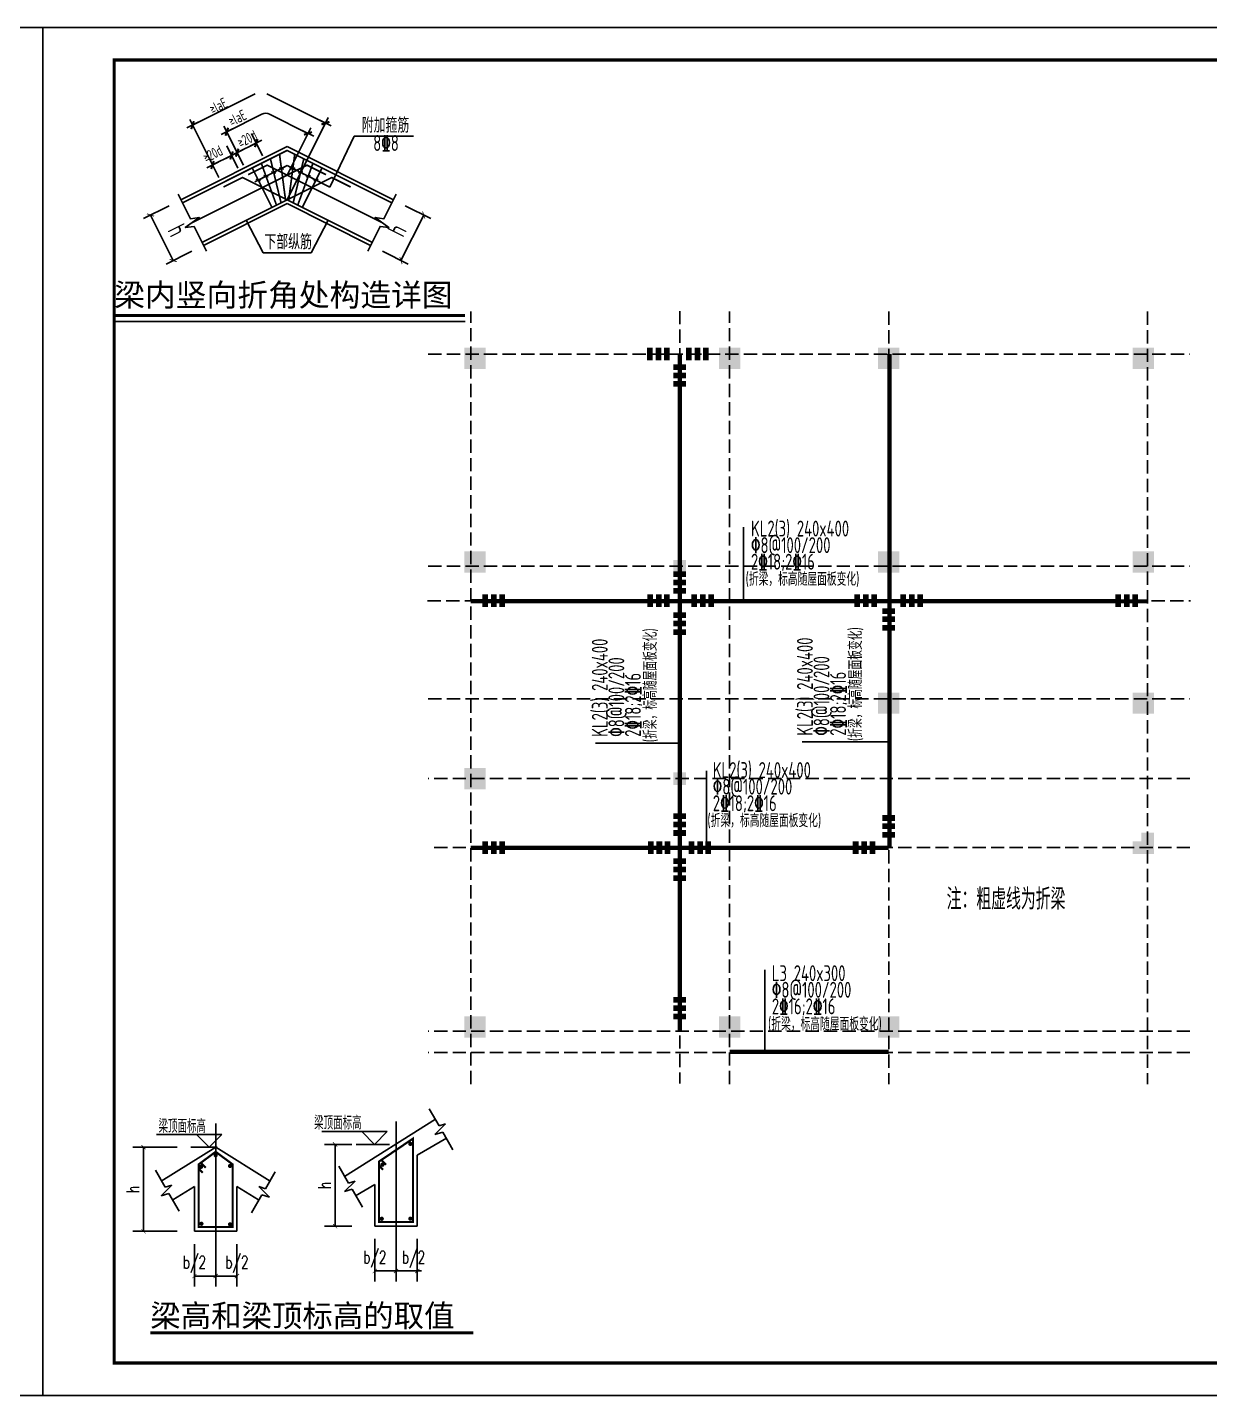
# Model space of a CAD drawing. Header units: millimetres. Extents: x -807114 to 558292, y -468455 to -61603.
# Drawn here: x 259464 to 281754, y -254641 to -228857 of the extents above; entities that cross this region are included whole.
import ezdxf
from ezdxf.enums import TextEntityAlignment as Align

# ---------------------------------------------------------------- set-up
doc = ezdxf.new("R2010")
doc.units = ezdxf.units.MM
doc.header["$LTSCALE"] = 1000
for name, pattern in [('5', [60.999999, 47.999999, -6, 1, -6]), ('DASH', [0.35, 0.25, -0.1]), ('DOTE', [2.42, 2, -0.2, 0.02, -0.2])]:
    doc.linetypes.add(name, pattern=pattern)
for name, color, linetype in [('2-OTHER', 7, 'Continuous'), ('AXIS', 3, 'Continuous'), ('DIM_SYMB', 3, 'Continuous'), ('DOTE', 8, 'DOTE'), ('lead', 3, 'Continuous'), ('PUB_DIM', 3, 'Continuous'), ('PUB_TEXT', 3, 'Continuous'), ('PUB_TITLE', 4, 'Continuous'), ('S_BEAMDIMMASS', 2, 'Continuous'), ('STEEL', 1, 'Continuous'), ('text1', 22, 'Continuous'), ('WALL', 9, 'Continuous'), ('XX', 8, 'Continuous'), ('建-轴', 1, 'Continuous'), ('梁集中标注', 2, 'Continuous')]:
    doc.layers.add(name, color=color, linetype=linetype)
doc.styles.add('_HZTXT', font='txt', dxfattribs={"bigfont": 'HZTXT'})
doc.styles.add('_TCH_DIM_T3', font='SIMPLEX', dxfattribs={"width": 0.705882, "bigfont": 'GBCBIG'})
doc.styles.add('DIM_FONT', font='tssdeng.shx', dxfattribs={"width": 0.7, "bigfont": 'tssdchn.shx'})
doc.styles.add('TSSD_Label', font='Tssdeng.shx', dxfattribs={"width": 0.7, "bigfont": 'hztxt.shx'})
doc.styles.add('TSSD_Rein', font='Tssdeng.shx', dxfattribs={"width": 0.7, "bigfont": 'hztxt.shx'})
doc.styles.add('样式 1', font='')
doc.styles.add('黑体', font='', dxfattribs={"width": 0.85})
doc.styles.get('样式 1').set_extended_font_data('SimSun')
doc.styles.get('黑体').set_extended_font_data('SimHei')
doc.dimstyles.new('_TCH_ARCH&&25', dxfattribs={"dimtxt": 74.375, "dimasz": 25, "dimexe": 62.5, "dimexo": 75, "dimgap": 25, "dimtad": 1, "dimdec": 0, "dimzin": 0, "dimdsep": 46, "dimtxsty": '_TCH_DIM_T3', "dimblk": 'ARCHTICK', "dimcen": 0.09, "dimclrt": 7, "dimazin": 2, "dimtfac": 1, "dimtdec": 0, "dimtix": 1, "dimtmove": 2, "dimatfit": 3, "dimfxl": 1, "dimtolj": 1, "dimtzin": 0, "dimarcsym": 0})
doc.dimstyles.new('DIMN', dxfattribs={"dimtxt": 350, "dimasz": 100, "dimexe": 150, "dimexo": 250, "dimgap": 150, "dimtad": 1, "dimdec": 0, "dimzin": 0, "dimdsep": 46, "dimtxsty": 'DIM_FONT', "dimblk": 'ARCHTICK', "dimcen": 9, "dimclrt": 7, "dimadec": 0, "dimazin": 0, "dimtfac": 1, "dimtdec": 0, "dimtix": 1, "dimtmove": 2, "dimatfit": 3, "dimfxl": 1, "dimtolj": 1, "dimtzin": 0, "dimarcsym": 0})

# ---------------------------------------------------------------- blocks, each defined once
blk = doc.blocks.new('_ArchTick')
at = {"color": 0, "linetype": 'ByBlock', "const_width": 0.15}
blk.add_lwpolyline([(-0.5, -0.5), (0.5, 0.5)], dxfattribs=at)
blk = doc.blocks.new('*D8503')
at = {"layer": 'Defpoints', "color": 0}
for p in [(406.1, 626.9), (531.1, 626.9), (531.1, 363.4)]:
    blk.add_point(p, dxfattribs=at)
at = {"layer": 'PUB_DIM', "color": 0, "lineweight": -2}
for p, q in [((406.1, 551.9), (406.1, 300.9)), ((531.1, 551.9), (531.1, 300.9)), ((406.1, 363.4), (531.1, 363.4))]:
    blk.add_line(p, q, dxfattribs=at)
at = {"layer": 'PUB_DIM', "color": 0, "linetype": 'ByBlock', "lineweight": -2, "xscale": 25, "yscale": 25, "zscale": 25, "rotation": 180}
blk.add_blockref('_ArchTick', (406.1, 363.4), dxfattribs=at)
at = {"layer": 'PUB_DIM', "color": 0, "linetype": 'ByBlock', "lineweight": -2, "xscale": 25, "yscale": 25, "zscale": 25}
blk.add_blockref('_ArchTick', (531.1, 363.4), dxfattribs=at)
at = {"layer": 'PUB_DIM', "color": 7, "insert": (406.1, 432.2), "char_height": 74.38, "attachment_point": 5, "style": '_TCH_DIM_T3'}
blk.add_mtext('\\A1;b/2', dxfattribs=at)
blk = doc.blocks.new('*D8504')
at = {"layer": 'Defpoints', "color": 0}
for p in [(531.1, 626.9), (656.1, 626.9), (656.1, 363.4)]:
    blk.add_point(p, dxfattribs=at)
at = {"layer": 'PUB_DIM', "color": 0, "lineweight": -2}
for p, q in [((531.1, 551.9), (531.1, 300.9)), ((656.1, 551.9), (656.1, 300.9)), ((531.1, 363.4), (656.1, 363.4))]:
    blk.add_line(p, q, dxfattribs=at)
at = {"layer": 'PUB_DIM', "color": 0, "linetype": 'ByBlock', "lineweight": -2, "xscale": 25, "yscale": 25, "zscale": 25, "rotation": 180}
blk.add_blockref('_ArchTick', (531.1, 363.4), dxfattribs=at)
at = {"layer": 'PUB_DIM', "color": 0, "linetype": 'ByBlock', "lineweight": -2, "xscale": 25, "yscale": 25, "zscale": 25}
blk.add_blockref('_ArchTick', (656.1, 363.4), dxfattribs=at)
at = {"layer": 'PUB_DIM', "color": 7, "insert": (656.1, 432.2), "char_height": 74.38, "attachment_point": 5, "style": '_TCH_DIM_T3'}
blk.add_mtext('\\A1;b/2', dxfattribs=at)
blk = doc.blocks.new('*D8505')
at = {"layer": 'Defpoints', "color": 0}
for p in [(1468.8, 656.7), (1593.8, 656.7), (1593.8, 393.2)]:
    blk.add_point(p, dxfattribs=at)
at = {"layer": 'PUB_DIM', "color": 0, "lineweight": -2}
for p, q in [((1468.8, 581.7), (1468.8, 330.7)), ((1593.8, 581.7), (1593.8, 330.7)), ((1468.8, 393.2), (1593.8, 393.2))]:
    blk.add_line(p, q, dxfattribs=at)
at = {"layer": 'PUB_DIM', "color": 0, "linetype": 'ByBlock', "lineweight": -2, "xscale": 25, "yscale": 25, "zscale": 25, "rotation": 180}
blk.add_blockref('_ArchTick', (1468.8, 393.2), dxfattribs=at)
at = {"layer": 'PUB_DIM', "color": 0, "linetype": 'ByBlock', "lineweight": -2, "xscale": 25, "yscale": 25, "zscale": 25}
blk.add_blockref('_ArchTick', (1593.8, 393.2), dxfattribs=at)
at = {"layer": 'PUB_DIM', "color": 7, "insert": (1468.8, 462.4), "char_height": 74.38, "attachment_point": 5, "style": '_TCH_DIM_T3'}
blk.add_mtext('\\A1;b/2', dxfattribs=at)
blk = doc.blocks.new('*D8506')
at = {"layer": 'Defpoints', "color": 0}
for p in [(1593.8, 656.7), (1718.8, 656.7), (1718.8, 393.2)]:
    blk.add_point(p, dxfattribs=at)
at = {"layer": 'PUB_DIM', "color": 0, "lineweight": -2}
for p, q in [((1593.8, 581.7), (1593.8, 330.7)), ((1718.8, 581.7), (1718.8, 330.7)), ((1593.8, 393.2), (1568.8, 393.2)), ((1593.8, 393.2), (1718.8, 393.2)), ((1718.8, 393.2), (1743.8, 393.2))]:
    blk.add_line(p, q, dxfattribs=at)
at = {"layer": 'PUB_DIM', "color": 0, "linetype": 'ByBlock', "lineweight": -2, "xscale": 25, "yscale": 25, "zscale": 25}
blk.add_blockref('_ArchTick', (1593.8, 393.2), dxfattribs=at)
at = {"layer": 'PUB_DIM', "color": 0, "linetype": 'ByBlock', "lineweight": -2, "xscale": 25, "yscale": 25, "zscale": 25, "rotation": 180}
blk.add_blockref('_ArchTick', (1718.8, 393.2), dxfattribs=at)
at = {"layer": 'PUB_DIM', "color": 7, "insert": (1696.7, 461.9), "char_height": 74.38, "attachment_point": 5, "style": '_TCH_DIM_T3'}
blk.add_mtext('\\A1;b/2', dxfattribs=at)
blk = doc.blocks.new('*D8507')
at = {"layer": 'Defpoints', "color": 0}
for p in [(105.9, 1122), (379.9, 1122), (379.9, 626.9)]:
    blk.add_point(p, dxfattribs=at)
at = {"layer": 'PUB_DIM', "color": 0, "lineweight": -2}
for p, q in [((304.9, 1122), (43.4, 1122)), ((105.9, 626.9), (105.9, 1122)), ((304.9, 626.9), (43.4, 626.9))]:
    blk.add_line(p, q, dxfattribs=at)
at = {"layer": 'PUB_DIM', "color": 0, "linetype": 'ByBlock', "lineweight": -2, "xscale": 25, "yscale": 25, "zscale": 25}
for p, rotation in [((105.9, 1122), 90), ((105.9, 626.9), 270)]:
    blk.add_blockref('_ArchTick', p, dxfattribs=dict(at, rotation=rotation))
at = {"layer": 'PUB_DIM', "color": 7, "insert": (43.8, 874.5), "char_height": 74.38, "attachment_point": 5, "rotation": 90, "style": '_TCH_DIM_T3'}
blk.add_mtext('\\A1;h', dxfattribs=at)
blk = doc.blocks.new('*D8508')
at = {"layer": 'Defpoints', "color": 0}
for p in [(1234.9, 1138.8), (1407.9, 1138.8), (1407.9, 656.7)]:
    blk.add_point(p, dxfattribs=at)
at = {"layer": 'PUB_DIM', "color": 0, "lineweight": -2}
for p, q in [((1332.9, 1138.8), (1172.4, 1138.8)), ((1234.9, 656.7), (1234.9, 1138.8)), ((1332.9, 656.7), (1172.4, 656.7))]:
    blk.add_line(p, q, dxfattribs=at)
at = {"layer": 'PUB_DIM', "color": 0, "linetype": 'ByBlock', "lineweight": -2, "xscale": 25, "yscale": 25, "zscale": 25}
for p, rotation in [((1234.9, 1138.8), 90), ((1234.9, 656.7), 270)]:
    blk.add_blockref('_ArchTick', p, dxfattribs=dict(at, rotation=rotation))
at = {"layer": 'PUB_DIM', "color": 7, "insert": (1172.8, 897.7), "char_height": 74.38, "attachment_point": 5, "rotation": 90, "style": '_TCH_DIM_T3'}
blk.add_mtext('\\A1;h', dxfattribs=at)
blk = doc.blocks.new('_DIMX')
blk.add_line((-150, 0), (150, 0))
at = {"const_width": 50}
blk.add_lwpolyline([(-70, -70), (70, 70)], dxfattribs=at)
blk = doc.blocks.new('*D10465')
at = {"layer": 'AXIS', "color": 0, "lineweight": -2}
for p, q in [((266589, -232219), (267072, -232460)), ((266508, -233252), (266938, -232393)), ((266160, -233077), (266643, -233319))]:
    blk.add_line(p, q, dxfattribs=at)
at = {"layer": 'Defpoints', "color": 0}
for p in [(266365, -232107), (266938, -232393), (265936, -232965)]:
    blk.add_point(p, dxfattribs=at)
at = {"layer": 'AXIS', "color": 0, "linetype": 'ByBlock', "lineweight": -2, "xscale": 100, "yscale": 100, "zscale": 100}
for p, rotation in [((266938, -232393), 63.43494882292201), ((266508, -233252), 243.434948822922)]:
    blk.add_blockref('_ArchTick', p, dxfattribs=dict(at, rotation=rotation))
at = {"layer": 'AXIS', "color": 7, "insert": (266432, -232677), "char_height": 350, "attachment_point": 5, "rotation": 63.4349, "style": 'DIM_FONT'}
blk.add_mtext('\\A1;h', dxfattribs=at)
blk = doc.blocks.new('*D10466')
at = {"layer": 'AXIS', "color": 0, "lineweight": -2}
for p, q in [((262135, -232219), (261652, -232460)), ((262215, -233252), (261786, -232393)), ((262564, -233077), (262081, -233319))]:
    blk.add_line(p, q, dxfattribs=at)
at = {"layer": 'Defpoints', "color": 0}
for p in [(262358, -232107), (261786, -232393), (262788, -232965)]:
    blk.add_point(p, dxfattribs=at)
at = {"layer": 'AXIS', "color": 0, "linetype": 'ByBlock', "lineweight": -2, "xscale": 100, "yscale": 100, "zscale": 100}
for p, rotation in [((261786, -232393), 116.5650511770788), ((262215, -233252), 296.5650511770788)]:
    blk.add_blockref('_ArchTick', p, dxfattribs=dict(at, rotation=rotation))
at = {"layer": 'AXIS', "color": 7, "insert": (262291, -232677), "char_height": 350, "attachment_point": 5, "rotation": 296.5651, "style": 'DIM_FONT'}
blk.add_mtext('\\A1;h', dxfattribs=at)
blk = doc.blocks.new('A$C31E80BB0')
at = {"layer": 'DIM_SYMB', "const_width": 17.5}
blk.add_lwpolyline([(145.5, 29.4), (2048.7, 29.4)], dxfattribs=at)
at = {"layer": 'DOTE', "linetype": '5', "ltscale": 5}
for p, q in [((531.1, 386.4), (531.1, 1262.3)), ((1593.8, 398.7), (1593.8, 1274.1))]:
    blk.add_line(p, q, dxfattribs=at)
at = {"layer": 'lead'}
for p, q in [((1847.4, 1247.6), (1789.8, 1347.2)), ((1886, 1259.6), (1822.9, 1197.2)), ((1822.9, 1197.2), (1868.6, 1210.8)), ((1847.4, 1247.6), (1886, 1259.6)), ((1928.9, 1106.4), (1868.6, 1210.8)), ((234, 886.7), (176.4, 986.4)), ((824.3, 877.7), (881.8, 977.4)), ((1314, 911), (1256.5, 1010.7)), ((272.6, 898.8), (209.5, 836.3)), ((234, 886.7), (272.6, 898.8)), ((824.3, 877.7), (785.7, 889.8)), ((785.7, 889.8), (848.8, 827.3)), ((1352.6, 923.1), (1289.6, 860.7)), ((1314, 911), (1352.6, 923.1)), ((209.5, 836.3), (255.2, 849.9)), ((315.5, 745.6), (255.2, 849.9)), ((742.8, 736.6), (803.1, 840.9)), ((848.8, 827.3), (803.1, 840.9)), ((1289.6, 860.7), (1335.3, 874.3)), ((1395.5, 769.9), (1335.3, 874.3))]:
    blk.add_line(p, q, dxfattribs=at)
at = {"layer": 'PUB_DIM'}
for p, q in [((1541.3, 1213.8), (1157, 1213.8)), ((1466.3, 1138.8), (1391.3, 1213.8)), ((1466.3, 1138.8), (1541.3, 1213.8)), ((567.4, 1197), (183, 1197)), ((492.4, 1122), (417.4, 1197)), ((492.4, 1122), (567.4, 1197)), ((1359.3, 1138.8), (1554.8, 1138.8)), ((385.3, 1122), (540, 1122))]:
    blk.add_line(p, q, dxfattribs=at)
at = {"layer": 'STEEL', "const_width": 12.5}
blk.add_lwpolyline([(1493.8, 681.7), (1693.8, 681.7), (1693.8, 1173), (1493.8, 1037.9)], close=True, dxfattribs=at)
for points in [[(1672, 1141.7, 1), (1684.5, 1141.7, 1)], [(525, 1074.7, 1), (537.5, 1074.7, 1)], [(438.4, 1006.6, 1), (450.9, 1006.6, 1)], [(609.4, 1011.6, 1), (621.9, 1011.6, 1)], [(1507.3, 1019, 1), (1519.8, 1019, 1)], [(440.9, 671.4, 1), (453.4, 671.4, 1)], [(609.4, 668, 1), (621.9, 668, 1)], [(1503.3, 700.6, 1), (1515.8, 700.6, 1)], [(1672, 701.2, 1), (1684.5, 701.2, 1)]]:
    blk.add_lwpolyline(points, format="xyb", close=True, dxfattribs=at)
for points in [[(531.1, 1095.1), (431.1, 1021.2), (431.1, 651.9), (531.1, 651.9)], [(531.1, 1095.1), (631.1, 1021.2), (631.1, 651.9), (531.1, 651.9)], [(1508.5, 1044.7), (1535, 1018.2)], [(428.2, 998.7), (454.7, 972.2)], [(445.9, 1028), (472.4, 1001.5)], [(1490.9, 1015.4), (1517.4, 988.9)]]:
    blk.add_lwpolyline(points, dxfattribs=at)
at = {"layer": 'XX', "color": 2}
for p, q in [((1826.5, 1287.5), (1290.1, 949)), ((1891.5, 1175), (1718.8, 1075.3)), ((531.1, 1122), (209.5, 921.9)), ((531.1, 1122), (852.8, 921.9)), ((1718.8, 656.7), (1718.8, 1075.3)), ((406.1, 891.1), (278.2, 811.5)), ((406.1, 891.1), (406.1, 626.9)), ((656.1, 626.9), (656.1, 891.1)), ((656.1, 891.1), (784.1, 811.5)), ((1468.8, 902.1), (1355.1, 836.4)), ((1468.8, 902.1), (1468.8, 656.7)), ((1468.8, 656.7), (1718.8, 656.7)), ((406.1, 626.9), (656.1, 626.9))]:
    blk.add_line(p, q, dxfattribs=at)
at = {"layer": 'PUB_DIM', "style": 'TSSD_Label', "width": 0.7}
for p in [(474.4, 1206.5), (1391.3, 1226.3)]:
    blk.add_text('梁顶面标高', height=80, dxfattribs=at).set_placement(p, align=Align.RIGHT)
at = {"layer": 'PUB_TEXT', "style": '黑体'}
blk.add_text('梁高和梁顶标高的取值', height=131.43, dxfattribs=at).set_placement((145.5, 64.4))
at = {"layer": 'PUB_DIM'}
for p1, p2, distance, picture, middle in [((379.9, 626.9), (379.9, 1122), 274, '*D8507', (43.8, 874.5)), ((1407.9, 656.7), (1407.9, 1138.8), 173, '*D8508', (1172.8, 897.7))]:
    dim = blk.add_aligned_dim(p1=p1, p2=p2, distance=distance, text='h', dimstyle='_TCH_ARCH&&25', dxfattribs=at)
    dim.commit()
    dim.dimension.update_dxf_attribs({"geometry": picture, "text_midpoint": middle})
for base, p1, p2, picture, middle in [((1593.8, 393.2), (1468.8, 656.7), (1593.8, 656.7), '*D8505', (1468.8, 462.4)), ((1718.8, 393.2), (1593.8, 656.7), (1718.8, 656.7), '*D8506', (1696.7, 461.9)), ((531.1, 363.4), (406.1, 626.9), (531.1, 626.9), '*D8503', (406.1, 432.2)), ((656.1, 363.4), (531.1, 626.9), (656.1, 626.9), '*D8504', (656.1, 432.2))]:
    dim = blk.add_linear_dim(base=base, p1=p1, p2=p2, angle=0, text='b/2', dimstyle='_TCH_ARCH&&25', dxfattribs=at)
    dim.commit()
    dim.dimension.update_dxf_attribs({"geometry": picture, "text_midpoint": middle, "dimtype": 161})

msp = doc.modelspace()

# ---------------------------------------------------------------- hatches: boundary and pattern name
h = msp.add_hatch(color=256)
h.dxf.hatch_style = 1
h.paths.add_polyline_path([(275503.3, -247492.8), (275503.3, -247892.8), (275903.3, -247892.8), (275903.3, -247492.8)])
h.paths.add_polyline_path([(267703.3, -247492.8), (267703.3, -247892.8), (268103.3, -247892.8), (268103.3, -247492.8)])
h.paths.add_polyline_path([(271643.3, -239132.8), (271883.3, -239132.8), (271883.3, -238892.8), (271643.3, -238892.8)])
h.paths.add_polyline_path([(275503.3, -235292.8), (275903.3, -235292.8), (275903.3, -234892.8), (275503.3, -234892.8)])
h.paths.add_polyline_path([(271643.3, -243132.8), (271883.3, -243132.8), (271883.3, -242892.8), (271643.3, -242892.8)])
h.paths.add_polyline_path([(280303.3, -235292.8), (280703.3, -235292.8), (280703.3, -234892.8), (280303.3, -234892.8)])
h.paths.add_polyline_path([(272503.3, -247492.8), (272503.3, -247892.8), (272903.3, -247892.8), (272903.3, -247492.8)])
h.paths.add_polyline_path([(267703.3, -238732.8), (267703.3, -239132.8), (268103.3, -239132.8), (268103.3, -238732.8)])
h.paths.add_polyline_path([(280303.3, -238732.8), (280303.3, -239132.8), (280703.3, -239132.8), (280703.3, -238732.8)])
h.paths.add_polyline_path([(280303.3, -244192.8), (280303.3, -244432.8), (280703.3, -244432.8), (280703.3, -244032.8), (280463.3, -244032.8), (280463.3, -244192.8)])
h.paths.add_polyline_path([(267703.3, -235292.8), (268103.3, -235292.8), (268103.3, -234892.8), (267703.3, -234892.8)])
h.paths.add_polyline_path([(272503.3, -235292.8), (272903.3, -235292.8), (272903.3, -234892.8), (272503.3, -234892.8)])
h.paths.add_polyline_path([(280303.3, -241392.8), (280303.3, -241792.8), (280703.3, -241792.8), (280703.3, -241392.8)])
h.paths.add_polyline_path([(275503.3, -238732.8), (275503.3, -239132.8), (275903.3, -239132.8), (275903.3, -238732.8)])
h.paths.add_polyline_path([(267703.3, -242812.8), (267703.3, -243212.8), (268103.3, -243212.8), (268103.3, -242812.8)])
h.paths.add_polyline_path([(275503.3, -241392.8), (275503.3, -241792.8), (275903.3, -241792.8), (275903.3, -241392.8)])

# ---------------------------------------------------------------- linework, layer by layer
for p, q in [((272967, -238273.6), (272967, -239662.8)), ((270176.7, -242347.1), (271763.3, -242347.1)), ((274071.9, -242320.4), (275703.3, -242320.4)), ((272269, -242868), (272269, -244312.8)), ((273366.9, -246616.6), (273366.6, -248161.2))]:
    msp.add_line(p, q)
at = {"layer": '2-OTHER', "linetype": 'DASH', "ltscale": 1.5, "const_width": 80}
for points in [[(271764.5, -247772.8), (271763.3, -235012.8)], [(275716.3, -244312.8), (275718, -235012.8)], [(267823.3, -239668.5), (280583.3, -239672.4)], [(267823.3, -244317), (275703.3, -244319.4)], [(272703.3, -248161), (275703.3, -248161.9)]]:
    msp.add_lwpolyline(points, dxfattribs=at)
at = {"layer": 'AXIS'}
for p, q in [((262580.1, -230699), (263762.5, -230107.8)), ((265084.5, -230661.4), (263977.2, -230107.8)), ((263224.1, -230824.2), (263887.7, -230492.4)), ((264755.3, -230854.6), (264030.8, -230492.4)), ((263073.8, -231686.4), (262526.4, -230591.7)), ((263538.9, -231453.9), (263170.4, -230716.9)), ((265138.1, -230554.1), (264361.8, -232106.8)), ((264807, -230751.4), (264361.8, -231641.7)), ((263896.7, -231275), (263689.2, -230860)), ((265624.9, -230905.1), (265169.4, -231866.7)), ((265624.9, -230905.1), (266744.9, -230905.1)), ((262955.7, -231450.3), (263313.5, -231271.4)), ((263431.6, -231507.5), (263224.1, -231092.5)), ((263420.8, -231217.8), (263778.6, -231038.9)), ((263818, -231734.7), (264361.8, -231462.8)), ((265169.4, -231866.7), (264361.8, -231462.8)), ((263590.7, -232492.4), (263910.6, -233102.8)), ((265132.9, -232492.4), (264812.9, -233102.8)), ((264812.9, -233102.8), (263910.6, -233102.8))]:
    msp.add_line(p, q, dxfattribs=at)
for points in [[(262841.2, -233072.8), (262608.7, -232607.7), (262441.7, -232631.5), (262704.1, -232440.7), (262537.1, -232464.6), (262304.6, -231999.5)], [(265882.3, -233072.8), (266114.9, -232607.7), (266281.8, -232631.5), (266019.4, -232440.7), (266186.4, -232464.6), (266419, -231999.5)]]:
    msp.add_lwpolyline(points, dxfattribs=at)
msp.add_arc((263959.3, -230635.5), 160, 63.43495, 116.56505, dxfattribs=at)
at = {"layer": 'DIM_SYMB', "const_width": 56}
msp.add_lwpolyline([(261101.4, -234288.6), (267716.7, -234288.6)], dxfattribs=at)
at = {"layer": 'DIM_SYMB'}
msp.add_lwpolyline([(261101.4, -234400.6), (267716.7, -234400.6)], dxfattribs=at)
at = {"layer": 'PUB_TITLE'}
for points in [[(223290, -254641.1), (259756, -254641.1), (259756, -228857), (223290, -228857)], [(259756, -254641.1), (296222.1, -254641.1), (296222.1, -228857), (259756, -228857)], [(261101.4, -254027.2), (295608.2, -254027.2), (295608.2, -229470.9), (261101.4, -229470.9)]]:
    msp.add_lwpolyline(points, close=True, dxfattribs=at)
at = {"layer": 'PUB_TITLE', "const_width": 61.4}
msp.add_lwpolyline([(261101.4, -254027.2), (295608.2, -254027.2), (295608.2, -229470.9), (261101.4, -229470.9)], close=True, dxfattribs=at)
at = {"layer": 'PUB_TITLE', "color": 1, "const_width": 32}
for points in [[(262386.9, -232164.1), (264361.8, -231176.6), (266336.7, -232164.1)], [(264218.7, -231248.2), (264333.2, -232121.1)], [(264504.9, -231248.2), (264390.4, -232121.1)], [(262572.9, -232536.1), (264737.4, -231453.9), (265095.2, -231632.8)], [(263628.3, -231632.8), (263986.1, -231453.9), (266150.6, -232536.1)], [(263703.5, -231505.8), (264075.6, -232249.9)], [(263875.2, -231419.9), (264161.4, -232207)], [(264046.9, -231334), (264247.3, -232164.1)], [(264676.6, -231334), (264476.3, -232164.1)], [(264848.3, -231419.9), (264562.1, -232207)], [(265020.1, -231505.8), (264648, -232249.9)], [(262759, -232908.2), (265202.5, -231686.4), (265560.3, -231865.3)], [(263163.2, -231865.3), (263521, -231686.4), (265964.6, -232908.2)]]:
    msp.add_lwpolyline(points, dxfattribs=at)
at = {"layer": 'text1', "color": 1, "const_width": 107.6}
for points in [[(271201.3, -235132.8), (271201.3, -234892.8)], [(271363.2, -235132.8), (271363.2, -234892.8)], [(271518.7, -235132.8), (271518.7, -234892.8)], [(271937.1, -235132.8), (271937.1, -234892.8)], [(272099.1, -235132.8), (272099.1, -234892.8)], [(272254.5, -235132.8), (272254.5, -234892.8)], [(271883.3, -235259.6), (271643.3, -235259.6)], [(271883.3, -235415.1), (271643.3, -235415.1)], [(271883.3, -235577), (271643.3, -235577)], [(271883.3, -239160.4), (271643.3, -239160.4)], [(271883.3, -239315.9), (271643.3, -239315.9)], [(268097.1, -239782.8), (268097.1, -239542.8)], [(268259.1, -239782.8), (268259.1, -239542.8)], [(268414.5, -239782.8), (268414.5, -239542.8)], [(271205.3, -239782.8), (271205.3, -239542.8)], [(271367.3, -239782.8), (271367.3, -239542.8)], [(271522.8, -239782.8), (271522.8, -239542.8)], [(271883.3, -239477.8), (271643.3, -239477.8)], [(272037.1, -239782.8), (272037.1, -239542.8)], [(272199.1, -239782.8), (272199.1, -239542.8)], [(272354.5, -239782.8), (272354.5, -239542.8)], [(275110.7, -239782.8), (275110.7, -239542.8)], [(275272.7, -239782.8), (275272.7, -239542.8)], [(275428.1, -239782.8), (275428.1, -239542.8)], [(275977.1, -239782.8), (275977.1, -239542.8)], [(276139.1, -239782.8), (276139.1, -239542.8)], [(276294.5, -239782.8), (276294.5, -239542.8)], [(280029.7, -239782.8), (280029.7, -239542.8)], [(280191.7, -239782.8), (280191.7, -239542.8)], [(280347.2, -239782.8), (280347.2, -239542.8)], [(271883.3, -239934.7), (271643.3, -239934.7)], [(271883.3, -240090.2), (271643.3, -240090.2)], [(275823.3, -239856.4), (275583.3, -239856.4)], [(275823.3, -240011.8), (275583.3, -240011.8)], [(271883.3, -240252.2), (271643.3, -240252.2)], [(275823.3, -240173.8), (275583.3, -240173.8)], [(271883.3, -243721.5), (271643.3, -243721.5)], [(271883.3, -243877), (271643.3, -243877)], [(275823.3, -243755.6), (275583.3, -243755.6)], [(275823.3, -243911.1), (275583.3, -243911.1)], [(268097.1, -244432.8), (268097.1, -244192.8)], [(268259.1, -244432.8), (268259.1, -244192.8)], [(268414.5, -244432.8), (268414.5, -244192.8)], [(271217.1, -244432.8), (271217.1, -244192.8)], [(271379.1, -244432.8), (271379.1, -244192.8)], [(271534.5, -244432.8), (271534.5, -244192.8)], [(271883.3, -244039), (271643.3, -244039)], [(271984.4, -244432.8), (271984.4, -244192.8)], [(272146.4, -244432.8), (272146.4, -244192.8)], [(272301.8, -244432.8), (272301.8, -244192.8)], [(275080.8, -244432.8), (275080.8, -244192.8)], [(275242.8, -244432.8), (275242.8, -244192.8)], [(275398.3, -244432.8), (275398.3, -244192.8)], [(275823.3, -244073.1), (275583.3, -244073.1)], [(271883.3, -244570.5), (271643.3, -244570.5)], [(271883.3, -244726), (271643.3, -244726)], [(271883.3, -244888), (271643.3, -244888)], [(271883.3, -247181.5), (271643.3, -247181.5)], [(271883.3, -247337), (271643.3, -247337)], [(271883.3, -247499), (271643.3, -247499)]]:
    msp.add_lwpolyline(points, dxfattribs=at)
at = {"layer": 'WALL'}
for p, q in [((262358.3, -232106.8), (264361.8, -231105.1)), ((266365.3, -232106.8), (264361.8, -231105.1)), ((262787.6, -232965.5), (264361.8, -232178.4)), ((265936, -232965.5), (264361.8, -232178.4))]:
    msp.add_line(p, q, dxfattribs=at)
at = {"layer": '建-轴', "linetype": 'DASH'}
for p, q in [((267823.3, -248772.8), (267823.3, -234212.8)), ((271763.3, -234202.1), (271763.3, -248761.9)), ((272703.3, -248772.8), (272703.3, -234212.8)), ((275703.3, -234212.8), (275703.3, -248772.8)), ((280583.3, -234212.8), (280583.3, -248772.8)), ((267023.3, -235012.8), (281383.3, -235012.8)), ((267023.3, -239012.8), (281383.3, -239012.8)), ((267010.7, -239662.8), (281392.5, -239662.8)), ((267023.3, -241512.8), (281383.3, -241512.8)), ((281383.3, -243012.8), (267023.3, -243012.8)), ((281383.3, -244312.8), (267037.6, -244312.8)), ((281383.3, -247772.8), (267023.3, -247772.8)), ((281383.3, -248172.8), (267023.3, -248172.8))]:
    msp.add_line(p, q, dxfattribs=at)

# ---------------------------------------------------------------- block references
at = {"xscale": 3.2, "yscale": 3.2, "zscale": 3.2}
msp.add_blockref('A$C31E80BB0', (261315.2, -253550.5), dxfattribs=at)
at = {"layer": 'AXIS'}
for p, xscale, yscale, zscale, rotation in [((262580.1, -230699), 0.8, 0.8, 0.8, 26.56505117707798), ((263224.1, -230824.2), 0.8, 0.8, 0.8, 26.56505117707798), ((264755.3, -230854.6), 0.8, 0.8, 0.8, 333.434948822922), ((265084.5, -230661.4), 0.8, 0.8, 0.8, 333.434948822922), ((263778.6, -231038.9), 0.8, 0.8, 0.8, 26.56505117707798), ((263313.5, -231271.4), 0.8, 0.8, 0.8, 26.56505117707798), ((263420.8, -231217.8), 0.8, 0.8, 0.8, 26.56505117707798), ((262955.7, -231450.3), 0.8, 0.8, 0.8, 26.56505117707798), ((264108.6, -231589.4), -0.4800000000835769, 0.4800000000745058, 0.48, 26.56505116713477), ((264253.9, -231516.8), -0.4800000000835769, 0.4800000000745058, 0.48, 26.56505116713477), ((264469.7, -231516.8), 0.4799999999169769, 0.4800000000745058, 0.48, 333.434948822922), ((264615, -231589.4), 0.4799999999169769, 0.4800000000745058, 0.48, 333.434948822922), ((263818, -231734.7), -0.4800000000835769, 0.4800000000745058, 0.48, 26.56505116713477), ((263963.3, -231662.1), -0.4800000000835769, 0.4800000000745058, 0.48, 26.56505116713477), ((264760.3, -231662.1), 0.4799999999169769, 0.4800000000745058, 0.48, 333.434948822922), ((264905.6, -231734.7), 0.4799999999169769, 0.4800000000745058, 0.48, 333.434948822922)]:
    msp.add_blockref('_DIMX', p, dxfattribs=dict(at, xscale=xscale, yscale=yscale, zscale=zscale, rotation=rotation))

# ---------------------------------------------------------------- texts
at = {"layer": '2-OTHER', "linetype": 'DASH', "ltscale": 1.5, "style": 'TSSD_Rein', "width": 0.7}
msp.add_text('注：粗虚线为折梁', height=400, dxfattribs=at).set_placement((276795.1, -245603.1), align=Align.BOTTOM_LEFT)
at = {"layer": 'PUB_TEXT', "style": '样式 1'}
msp.add_text('梁内竖向折角处构造详图', height=425.316, dxfattribs=at).set_placement((261101.4, -234112.8))
at = {"layer": 'PUB_TITLE', "style": 'TSSD_Rein', "width": 0.7}
for s, p in [('≥laE', (262960, -230500.7)), ('≥laE', (263318.3, -230726.6)), ('≥20d', (263487.1, -231130)), ('≥20d', (262836.4, -231413.7))]:
    msp.add_text(s, height=200, rotation=26.56505, dxfattribs=at).set_placement(p)
at = {"layer": 'PUB_TITLE', "style": '_HZTXT', "width": 0.8}
for s, p in [('附加箍筋', (265768.8, -230841.8)), ('下部纵筋', (263933.6, -233039.5))]:
    msp.add_text(s, height=280, dxfattribs=at).set_placement(p)
at = {"layer": 'S_BEAMDIMMASS', "style": 'TSSD_Rein', "width": 0.7}
msp.add_text('8%%1328', height=300, dxfattribs=at).set_placement((265985.2, -231186.7))
for s, p in [('KL2(3) 240x400', (273106.8, -238542)), ('%%1308@100/200', (273106.8, -238854.5)), ('2%%13218;2%%13216', (273106.8, -239167)), ('KL2(3) 240x400', (272386.7, -243092.7)), ('%%1308@100/200', (272386.7, -243405.2)), ('2%%13218;2%%13216', (272386.7, -243717.7)), ('L3 240x300', (273500.5, -246920.6)), ('%%1308@100/200', (273500.5, -247233.1)), ('2%%13216;2%%13216', (273500.5, -247545.6))]:
    msp.add_text(s, height=300, dxfattribs=at).set_placement(p, align=Align.BOTTOM_LEFT)
for s, p in [('KL2(3) 240x400', (270496.3, -242226.4)), ('KL2(3) 240x400', (274363.9, -242205)), ('%%1308@100/200', (270808.8, -242226.4)), ('%%1308@100/200', (274676.4, -242205)), ('2%%13218;2%%13216', (271121.3, -242226.4)), ('2%%13218;2%%13216', (274988.9, -242205))]:
    msp.add_text(s, height=300, rotation=90, dxfattribs=at).set_placement(p, align=Align.BOTTOM_LEFT)
at = {"layer": '梁集中标注', "style": 'TSSD_Rein', "width": 0.7}
for p in [(273005.3, -239453.6), (272285.2, -244004.3), (273428, -247836.5)]:
    msp.add_text('(折梁，标高随屋面板变化)', height=250, dxfattribs=at).set_placement(p, align=Align.BOTTOM_LEFT)
for p in [(271407.8, -242327.8), (275275.4, -242306.5)]:
    msp.add_text('(折梁，标高随屋面板变化)', height=250, rotation=90, dxfattribs=at).set_placement(p, align=Align.BOTTOM_LEFT)

# ---------------------------------------------------------------- dimensions: what is measured, and where the dimension line sits
at = {"layer": 'AXIS'}
for base, p1, p2, angle, picture, middle in [((261785.8, -232393), (262787.6, -232965.5), (262358.3, -232106.8), 296.56505, '*D10466', (262291.2, -232677)), ((266937.7, -232393), (265936, -232965.5), (266365.3, -232106.8), 63.43495, '*D10465', (266432.4, -232677))]:
    dim = msp.add_linear_dim(base=base, p1=p1, p2=p2, angle=angle, text='h', dimstyle='DIMN', dxfattribs=at)
    dim.commit()
    dim.dimension.update_dxf_attribs({"geometry": picture, "text_midpoint": middle})

doc.saveas('drawing.dxf')
